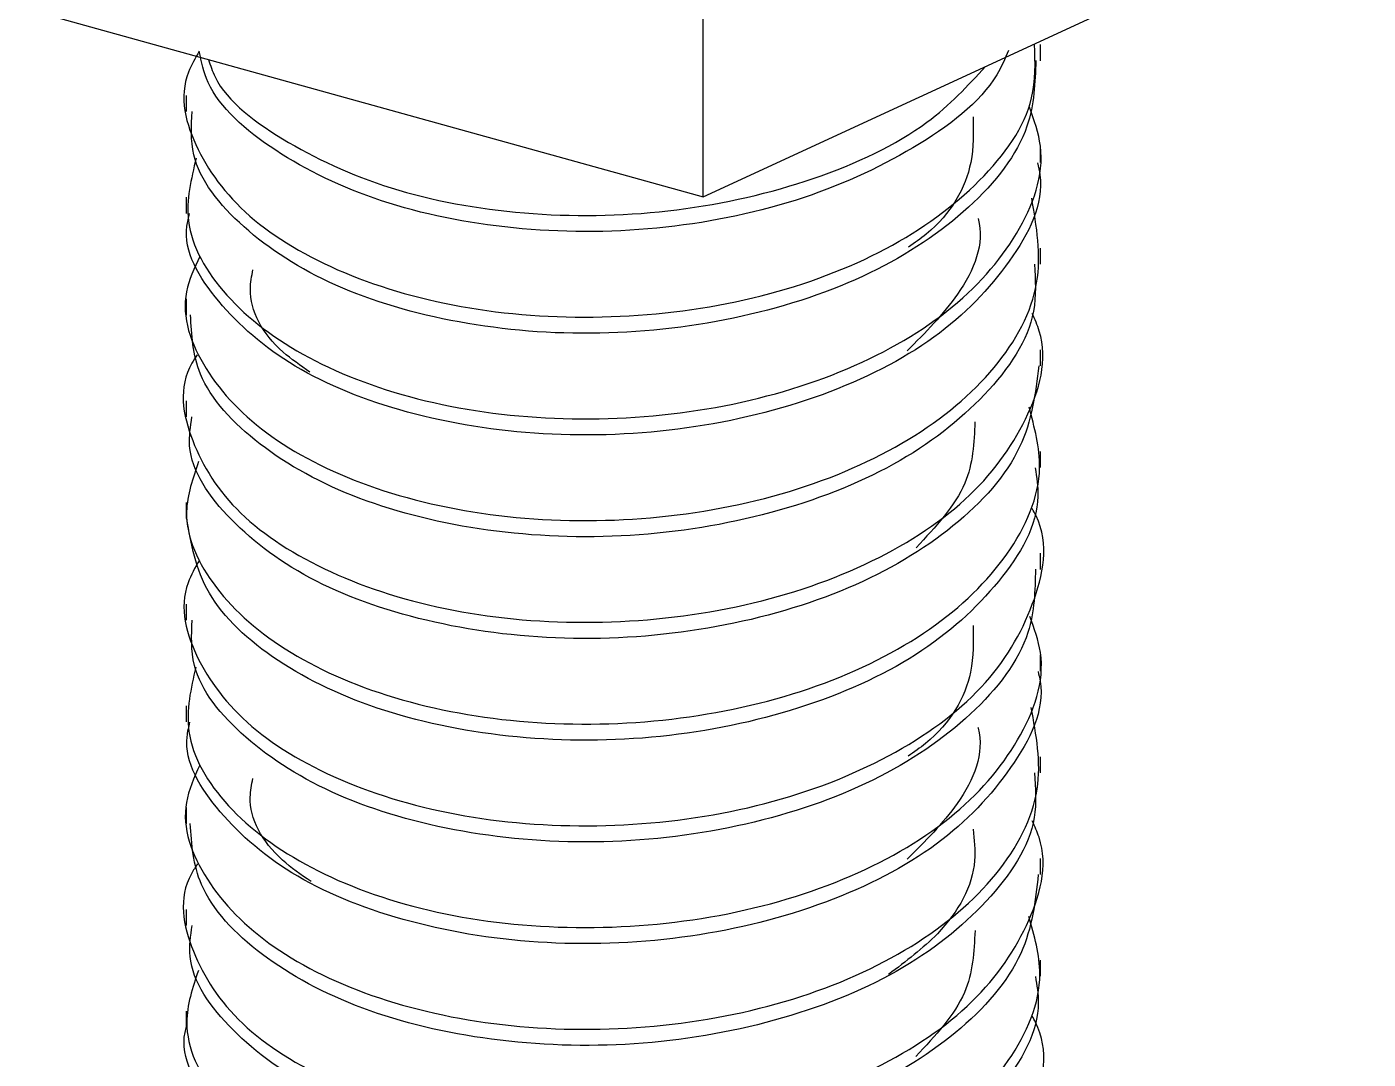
# Model space of a CAD drawing. Extents: x -976302 to -776254, y 5665 to 231437.
# Drawn here: x -791745.5 to -791650.7, y 91704 to 91776.9 of the extents above; entities that cross this region are included whole.
import ezdxf

# ---------------------------------------------------------------- set-up
doc = ezdxf.new("R2010")
doc.units = 0
doc.header["$LTSCALE"] = 1000
doc.header["$MEASUREMENT"] = 0
doc.layers.add('暖通', color=7, linetype='Continuous')

msp = doc.modelspace()

# ---------------------------------------------------------------- linework, layer by layer
at = {"layer": '暖通', "color": 7}
for p, q in [((-791697.671, 91764.909), (-791697.671, 91911.695)), ((-791697.671, 91764.909), (-791697.671, 91911.695)), ((-791697.676, 91764.913), (-791650.66, 91786.615)), ((-791697.676, 91764.913), (-791650.66, 91786.615)), ((-791745.484, 91778.18), (-791697.671, 91764.909)), ((-791745.484, 91778.18), (-791697.671, 91764.909)), ((-791673.83, 91774.534), (-791673.83, 91775.671)), ((-791673.83, 91774.534), (-791673.83, 91775.671)), ((-791734.213, 91772.076), (-791734.213, 91770.94)), ((-791734.213, 91772.076), (-791734.213, 91770.94)), ((-791673.83, 91767.34), (-791673.83, 91768.487)), ((-791673.83, 91767.34), (-791673.83, 91768.487)), ((-791734.213, 91764.886), (-791734.213, 91763.746)), ((-791734.213, 91764.886), (-791734.213, 91763.746)), ((-791673.83, 91760.155), (-791673.83, 91761.29)), ((-791673.83, 91760.155), (-791673.83, 91761.29)), ((-791734.213, 91757.699), (-791734.213, 91756.556)), ((-791734.213, 91757.699), (-791734.213, 91756.556)), ((-791673.83, 91752.959), (-791673.83, 91754.102)), ((-791673.83, 91752.959), (-791673.83, 91754.102)), ((-791734.213, 91750.504), (-791734.213, 91749.369)), ((-791734.213, 91750.504), (-791734.213, 91749.369)), ((-791673.83, 91745.772), (-791673.83, 91746.912)), ((-791673.83, 91745.772), (-791673.83, 91746.912)), ((-791734.213, 91743.318), (-791734.213, 91742.172)), ((-791734.213, 91743.318), (-791734.213, 91742.172)), ((-791673.83, 91738.582), (-791673.83, 91739.718)), ((-791673.83, 91738.582), (-791673.83, 91739.718)), ((-791734.213, 91736.124), (-791734.213, 91734.988)), ((-791734.213, 91736.124), (-791734.213, 91734.988)), ((-791673.83, 91731.388), (-791673.83, 91732.534)), ((-791673.83, 91731.388), (-791673.83, 91732.534)), ((-791734.213, 91728.934), (-791734.213, 91727.795)), ((-791734.213, 91728.934), (-791734.213, 91727.795)), ((-791673.83, 91724.203), (-791673.83, 91725.338)), ((-791673.83, 91724.203), (-791673.83, 91725.338)), ((-791734.213, 91721.748), (-791734.213, 91720.604)), ((-791734.213, 91721.748), (-791734.213, 91720.604)), ((-791673.83, 91717.007), (-791673.83, 91718.15)), ((-791673.83, 91717.007), (-791673.83, 91718.15)), ((-791734.213, 91714.551), (-791734.213, 91713.417)), ((-791734.213, 91714.551), (-791734.213, 91713.417)), ((-791673.83, 91709.82), (-791673.83, 91710.96)), ((-791673.83, 91709.82), (-791673.83, 91710.96)), ((-791734.213, 91707.366), (-791734.213, 91706.22)), ((-791734.213, 91707.366), (-791734.213, 91706.22))]:
    msp.add_line(p, q, dxfattribs=at)
for points, knots in [([(-791733.297, 91775.203), (-791733.581, 91774.717), (-791734.878, 91772.493), (-791733.782, 91768.163), (-791729.91, 91763.095), (-791722.865, 91759.092), (-791713.756, 91756.633), (-791703.53, 91756.149), (-791693.371, 91757.592), (-791684.378, 91760.996), (-791677.749, 91765.885), (-791674.095, 91771.049), (-791674.2, 91774.412), (-791674.24, 91775.679)], [0, 0, 0, 0, 0.028319, 0.129498, 0.230658, 0.331825, 0.432994, 0.534149, 0.635332, 0.736491, 0.837677, 0.938832, 1, 1, 1, 1]), ([(-791733.297, 91775.203), (-791733.581, 91774.717), (-791734.878, 91772.493), (-791733.782, 91768.163), (-791729.91, 91763.095), (-791722.865, 91759.092), (-791713.756, 91756.633), (-791703.53, 91756.149), (-791693.371, 91757.592), (-791684.378, 91760.996), (-791677.749, 91765.885), (-791674.095, 91771.049), (-791674.2, 91774.412), (-791674.24, 91775.679)], [0, 0, 0, 0, 0.028319, 0.129498, 0.230658, 0.331825, 0.432994, 0.534149, 0.635332, 0.736491, 0.837677, 0.938832, 1, 1, 1, 1]), ([(-791676.089, 91775.257), (-791676.334, 91774.678), (-791677.431, 91772.077), (-791682.593, 91768.158), (-791690.887, 91764.368), (-791700.907, 91762.363), (-791711.201, 91762.395), (-791720.755, 91764.351), (-791728.211, 91767.999), (-791732.616, 91771.9), (-791733.144, 91774.459), (-791733.297, 91775.203)], [0, 0, 0, 0, 0.037252, 0.167168, 0.297119, 0.427031, 0.556973, 0.686891, 0.816818, 0.946746, 1, 1, 1, 1]), ([(-791676.089, 91775.257), (-791676.334, 91774.678), (-791677.431, 91772.077), (-791682.593, 91768.158), (-791690.887, 91764.368), (-791700.907, 91762.363), (-791711.201, 91762.395), (-791720.755, 91764.351), (-791728.211, 91767.999), (-791732.616, 91771.9), (-791733.144, 91774.459), (-791733.297, 91775.203)], [0, 0, 0, 0, 0.037252, 0.167168, 0.297119, 0.427031, 0.556973, 0.686891, 0.816818, 0.946746, 1, 1, 1, 1]), ([(-791674.155, 91774.549), (-791674.21, 91772.989), (-791674.337, 91769.336), (-791678.51, 91763.992), (-791685.528, 91759.256), (-791694.75, 91756.169), (-791704.989, 91754.927), (-791715.119, 91755.77), (-791724.033, 91758.401), (-791730.53, 91762.631), (-791734.022, 91767.061), (-791733.851, 91769.92), (-791733.79, 91770.945)], [0, 0, 0, 0, 0.080126, 0.187601, 0.295086, 0.402567, 0.510038, 0.617535, 0.72501, 0.832513, 0.939983, 1, 1, 1, 1]), ([(-791674.155, 91774.549), (-791674.21, 91772.989), (-791674.337, 91769.336), (-791678.51, 91763.992), (-791685.528, 91759.256), (-791694.75, 91756.169), (-791704.989, 91754.927), (-791715.119, 91755.77), (-791724.033, 91758.401), (-791730.53, 91762.631), (-791734.022, 91767.061), (-791733.851, 91769.92), (-791733.79, 91770.945)], [0, 0, 0, 0, 0.080126, 0.187601, 0.295086, 0.402567, 0.510038, 0.617535, 0.72501, 0.832513, 0.939983, 1, 1, 1, 1]), ([(-791732.639, 91774.615), (-791732.506, 91774.203), (-791731.791, 91771.983), (-791727.247, 91768.582), (-791719.521, 91765.084), (-791709.778, 91763.4), (-791699.434, 91763.668), (-791689.684, 91765.927), (-791681.912, 91769.558), (-791678.973, 91772.758), (-791677.716, 91774.126)], [0, 0, 0, 0, 0.032698, 0.176061, 0.319463, 0.462821, 0.606193, 0.749568, 0.892932, 1, 1, 1, 1]), ([(-791732.639, 91774.615), (-791732.506, 91774.203), (-791731.791, 91771.983), (-791727.247, 91768.582), (-791719.521, 91765.084), (-791709.778, 91763.4), (-791699.434, 91763.668), (-791689.684, 91765.927), (-791681.912, 91769.558), (-791678.973, 91772.758), (-791677.716, 91774.126)], [0, 0, 0, 0, 0.032698, 0.176061, 0.319463, 0.462821, 0.606193, 0.749568, 0.892932, 1, 1, 1, 1]), ([(-791733.509, 91767.648), (-791733.869, 91766.171), (-791734.671, 91762.876), (-791731.795, 91757.792), (-791725.958, 91753.334), (-791717.541, 91750.187), (-791707.627, 91748.916), (-791697.293, 91749.595), (-791687.736, 91752.246), (-791679.967, 91756.625), (-791675.105, 91762.183), (-791673.223, 91767.382), (-791674.273, 91770.34), (-791674.598, 91771.258)], [0, 0, 0, 0, 0.079137, 0.17659, 0.27403, 0.371498, 0.468935, 0.566392, 0.663834, 0.76128, 0.858731, 0.956168, 1, 1, 1, 1]), ([(-791733.509, 91767.648), (-791733.869, 91766.171), (-791734.671, 91762.876), (-791731.795, 91757.792), (-791725.958, 91753.334), (-791717.541, 91750.187), (-791707.627, 91748.916), (-791697.293, 91749.595), (-791687.736, 91752.246), (-791679.967, 91756.625), (-791675.105, 91762.183), (-791673.223, 91767.382), (-791674.273, 91770.34), (-791674.598, 91771.258)], [0, 0, 0, 0, 0.079137, 0.17659, 0.27403, 0.371498, 0.468935, 0.566392, 0.663834, 0.76128, 0.858731, 0.956168, 1, 1, 1, 1]), ([(-791678.585, 91770.564), (-791678.564, 91769.489), (-791678.507, 91766.617), (-791680.356, 91763.33), (-791682.724, 91761.66), (-791683.154, 91761.357)], [0, 0, 0, 0, 0.328727, 0.878017, 1, 1, 1, 1]), ([(-791678.585, 91770.564), (-791678.564, 91769.489), (-791678.507, 91766.617), (-791680.356, 91763.33), (-791682.724, 91761.66), (-791683.154, 91761.357)], [0, 0, 0, 0, 0.328727, 0.878017, 1, 1, 1, 1]), ([(-791674.033, 91767.326), (-791673.968, 91767.04), (-791673.429, 91764.682), (-791675.707, 91760.252), (-791680.881, 91754.754), (-791688.998, 91750.645), (-791698.722, 91748.246), (-791709.074, 91747.832), (-791718.827, 91749.418), (-791726.991, 91752.71), (-791732.25, 91757.414), (-791734.583, 91761.325), (-791734.054, 91763.436), (-791733.98, 91763.731)], [0, 0, 0, 0, 0.014868, 0.122396, 0.229903, 0.337441, 0.444943, 0.55246, 0.659974, 0.767483, 0.875011, 0.982515, 1, 1, 1, 1]), ([(-791674.033, 91767.326), (-791673.968, 91767.04), (-791673.429, 91764.682), (-791675.707, 91760.252), (-791680.881, 91754.754), (-791688.998, 91750.645), (-791698.722, 91748.246), (-791709.074, 91747.832), (-791718.827, 91749.418), (-791726.991, 91752.71), (-791732.25, 91757.414), (-791734.583, 91761.325), (-791734.054, 91763.436), (-791733.98, 91763.731)], [0, 0, 0, 0, 0.014868, 0.122396, 0.229903, 0.337441, 0.444943, 0.55246, 0.659974, 0.767483, 0.875011, 0.982515, 1, 1, 1, 1]), ([(-791733.257, 91760.701), (-791733.645, 91759.874), (-791734.862, 91757.276), (-791733.238, 91752.646), (-791728.647, 91747.77), (-791721.092, 91744.043), (-791711.656, 91741.985), (-791701.346, 91741.91), (-791691.344, 91743.771), (-791682.757, 91747.544), (-791676.64, 91752.675), (-791673.396, 91758.731), (-791674.101, 91762.823), (-791674.447, 91764.83)], [0, 0, 0, 0, 0.044878, 0.14077, 0.236636, 0.332521, 0.428389, 0.524255, 0.620137, 0.716004, 0.811899, 0.907762, 1, 1, 1, 1]), ([(-791733.257, 91760.701), (-791733.645, 91759.874), (-791734.862, 91757.276), (-791733.238, 91752.646), (-791728.647, 91747.77), (-791721.092, 91744.043), (-791711.656, 91741.985), (-791701.346, 91741.91), (-791691.344, 91743.771), (-791682.757, 91747.544), (-791676.64, 91752.675), (-791673.396, 91758.731), (-791674.101, 91762.823), (-791674.447, 91764.83)], [0, 0, 0, 0, 0.044878, 0.14077, 0.236636, 0.332521, 0.428389, 0.524255, 0.620137, 0.716004, 0.811899, 0.907762, 1, 1, 1, 1]), ([(-791678.233, 91763.372), (-791678.233, 91763.372), (-791677.747, 91761.602), (-791679.167, 91758.141), (-791681.968, 91755.315), (-791683.252, 91754.019)], [0, 0, 0, 0, 0.0001416, 0.5417734, 1, 1, 1, 1]), ([(-791678.233, 91763.372), (-791678.233, 91763.372), (-791677.747, 91761.602), (-791679.167, 91758.141), (-791681.968, 91755.315), (-791683.252, 91754.019)], [0, 0, 0, 0, 0.0001416, 0.5417734, 1, 1, 1, 1]), ([(-791674.257, 91760.158), (-791674.186, 91759.04), (-791673.982, 91755.83), (-791677.394, 91750.778), (-791683.817, 91745.741), (-791692.692, 91742.296), (-791702.8, 91740.634), (-791713.055, 91741.052), (-791722.312, 91743.328), (-791729.397, 91747.251), (-791733.662, 91751.915), (-791733.835, 91755.161), (-791733.91, 91756.572)], [0, 0, 0, 0, 0.057411, 0.164892, 0.272369, 0.379862, 0.487334, 0.594836, 0.70231, 0.809804, 0.91728, 1, 1, 1, 1]), ([(-791674.257, 91760.158), (-791674.186, 91759.04), (-791673.982, 91755.83), (-791677.394, 91750.778), (-791683.817, 91745.741), (-791692.692, 91742.296), (-791702.8, 91740.634), (-791713.055, 91741.052), (-791722.312, 91743.328), (-791729.397, 91747.251), (-791733.662, 91751.915), (-791733.835, 91755.161), (-791733.91, 91756.572)], [0, 0, 0, 0, 0.057411, 0.164892, 0.272369, 0.379862, 0.487334, 0.594836, 0.70231, 0.809804, 0.91728, 1, 1, 1, 1]), ([(-791725.472, 91752.523), (-791726.135, 91752.982), (-791728.53, 91754.64), (-791729.955, 91757.322), (-791729.588, 91759.306), (-791729.504, 91759.761)], [0, 0, 0, 0, 0.227757, 0.822822, 1, 1, 1, 1]), ([(-791725.472, 91752.523), (-791726.135, 91752.982), (-791728.53, 91754.64), (-791729.955, 91757.322), (-791729.588, 91759.306), (-791729.504, 91759.761)], [0, 0, 0, 0, 0.227757, 0.822822, 1, 1, 1, 1]), ([(-791733.432, 91753.746), (-791733.563, 91753.552), (-791734.85, 91751.65), (-791734.122, 91747.6), (-791730.911, 91742.392), (-791724.337, 91738.16), (-791715.552, 91735.37), (-791705.445, 91734.522), (-791695.176, 91735.605), (-791685.927, 91738.665), (-791678.645, 91743.331), (-791674.515, 91749.086), (-791673.146, 91753.837), (-791674.221, 91756.264), (-791674.404, 91756.679)], [0, 0, 0, 0, 0.011006, 0.107912, 0.204815, 0.301713, 0.398628, 0.495521, 0.592443, 0.689339, 0.786252, 0.88315, 0.980045, 1, 1, 1, 1]), ([(-791733.432, 91753.746), (-791733.563, 91753.552), (-791734.85, 91751.65), (-791734.122, 91747.6), (-791730.911, 91742.392), (-791724.337, 91738.16), (-791715.552, 91735.37), (-791705.445, 91734.522), (-791695.176, 91735.605), (-791685.927, 91738.665), (-791678.645, 91743.331), (-791674.515, 91749.086), (-791673.146, 91753.837), (-791674.221, 91756.264), (-791674.404, 91756.679)], [0, 0, 0, 0, 0.011006, 0.107912, 0.204815, 0.301713, 0.398628, 0.495521, 0.592443, 0.689339, 0.786252, 0.88315, 0.980045, 1, 1, 1, 1]), ([(-791673.942, 91752.968), (-791674.184, 91751.029), (-791674.687, 91747.003), (-791679.599, 91741.44), (-791687.1, 91736.989), (-791696.59, 91734.219), (-791706.9, 91733.359), (-791716.878, 91734.557), (-791725.458, 91737.497), (-791731.401, 91741.967), (-791734.301, 91746.164), (-791733.916, 91748.676), (-791733.812, 91749.359)], [0, 0, 0, 0, 0.099892, 0.207379, 0.314888, 0.422376, 0.529864, 0.637367, 0.744855, 0.852374, 0.959858, 1, 1, 1, 1]), ([(-791673.942, 91752.968), (-791674.184, 91751.029), (-791674.687, 91747.003), (-791679.599, 91741.44), (-791687.1, 91736.989), (-791696.59, 91734.219), (-791706.9, 91733.359), (-791716.878, 91734.557), (-791725.458, 91737.497), (-791731.401, 91741.967), (-791734.301, 91746.164), (-791733.916, 91748.676), (-791733.812, 91749.359)], [0, 0, 0, 0, 0.099892, 0.207379, 0.314888, 0.422376, 0.529864, 0.637367, 0.744855, 0.852374, 0.959858, 1, 1, 1, 1]), ([(-791733.339, 91746.198), (-791733.75, 91745.023), (-791734.788, 91742.052), (-791732.535, 91737.158), (-791727.263, 91732.498), (-791719.231, 91729.068), (-791709.519, 91727.427), (-791699.174, 91727.755), (-791689.386, 91730.039), (-791681.22, 91734.148), (-791675.752, 91739.514), (-791673.298, 91745.134), (-791674.248, 91748.621), (-791674.636, 91750.046)], [0, 0, 0, 0, 0.0631655, 0.1598556, 0.2565258, 0.3532231, 0.4498891, 0.5465667, 0.6432438, 0.7399149, 0.836605, 0.9332722, 1, 1, 1, 1]), ([(-791733.339, 91746.198), (-791733.75, 91745.023), (-791734.788, 91742.052), (-791732.535, 91737.158), (-791727.263, 91732.498), (-791719.231, 91729.068), (-791709.519, 91727.427), (-791699.174, 91727.755), (-791689.386, 91730.039), (-791681.22, 91734.148), (-791675.752, 91739.514), (-791673.298, 91745.134), (-791674.248, 91748.621), (-791674.636, 91750.046)], [0, 0, 0, 0, 0.0631655, 0.1598556, 0.2565258, 0.3532231, 0.4498891, 0.5465667, 0.6432438, 0.7399149, 0.836605, 0.9332722, 1, 1, 1, 1]), ([(-791678.462, 91749.003), (-791678.526, 91747.53), (-791678.664, 91744.357), (-791681.24, 91741.591), (-791682.621, 91740.108)], [0, 0, 0, 0, 0.464028, 1, 1, 1, 1]), ([(-791678.462, 91749.003), (-791678.526, 91747.53), (-791678.664, 91744.357), (-791681.24, 91741.591), (-791682.621, 91740.108)], [0, 0, 0, 0, 0.464028, 1, 1, 1, 1]), ([(-791674.205, 91745.759), (-791674.1, 91745.087), (-791673.671, 91742.33), (-791676.424, 91737.602), (-791682.205, 91732.301), (-791690.691, 91728.5), (-791700.619, 91726.437), (-791710.944, 91726.415), (-791720.5, 91728.328), (-791728.127, 91731.92), (-791733.253, 91736.772), (-791733.873, 91740.387), (-791734.179, 91742.175)], [0, 0, 0, 0, 0.03468, 0.142187, 0.24968, 0.357203, 0.464693, 0.572206, 0.679701, 0.787201, 0.894706, 1, 1, 1, 1]), ([(-791674.205, 91745.759), (-791674.1, 91745.087), (-791673.671, 91742.33), (-791676.424, 91737.602), (-791682.205, 91732.301), (-791690.691, 91728.5), (-791700.619, 91726.437), (-791710.944, 91726.415), (-791720.5, 91728.328), (-791728.127, 91731.92), (-791733.253, 91736.772), (-791733.873, 91740.387), (-791734.179, 91742.175)], [0, 0, 0, 0, 0.03468, 0.142187, 0.24968, 0.357203, 0.464693, 0.572206, 0.679701, 0.787201, 0.894706, 1, 1, 1, 1]), ([(-791733.286, 91739.235), (-791733.587, 91738.707), (-791734.879, 91736.436), (-791733.723, 91732.067), (-791729.758, 91727.022), (-791722.648, 91723.052), (-791713.494, 91720.643), (-791703.259, 91720.21), (-791693.103, 91721.706), (-791684.208, 91725.154), (-791677.457, 91730.087), (-791674.053, 91736.015), (-791673.143, 91740.555), (-791674.315, 91742.709), (-791674.409, 91742.883)], [0, 0, 0, 0, 0.029221, 0.125465, 0.221689, 0.317922, 0.414153, 0.510374, 0.60662, 0.702844, 0.799093, 0.895313, 0.991543, 1, 1, 1, 1]), ([(-791733.286, 91739.235), (-791733.587, 91738.707), (-791734.879, 91736.436), (-791733.723, 91732.067), (-791729.758, 91727.022), (-791722.648, 91723.052), (-791713.494, 91720.643), (-791703.259, 91720.21), (-791693.103, 91721.706), (-791684.208, 91725.154), (-791677.457, 91730.087), (-791674.053, 91736.015), (-791673.143, 91740.555), (-791674.315, 91742.709), (-791674.409, 91742.883)], [0, 0, 0, 0, 0.029221, 0.125465, 0.221689, 0.317922, 0.414153, 0.510374, 0.60662, 0.702844, 0.799093, 0.895313, 0.991543, 1, 1, 1, 1]), ([(-791674.176, 91738.597), (-791674.21, 91737.092), (-791674.29, 91733.493), (-791678.362, 91728.184), (-791685.308, 91723.409), (-791694.489, 91720.276), (-791704.715, 91718.98), (-791714.863, 91719.772), (-791723.822, 91722.358), (-791730.395, 91726.551), (-791733.98, 91731.013), (-791733.846, 91733.921), (-791733.796, 91734.995)], [0, 0, 0, 0, 0.077283, 0.184757, 0.29224, 0.399721, 0.507191, 0.614689, 0.722162, 0.829664, 0.937133, 1, 1, 1, 1]), ([(-791674.176, 91738.597), (-791674.21, 91737.092), (-791674.29, 91733.493), (-791678.362, 91728.184), (-791685.308, 91723.409), (-791694.489, 91720.276), (-791704.715, 91718.98), (-791714.863, 91719.772), (-791723.822, 91722.358), (-791730.395, 91726.551), (-791733.98, 91731.013), (-791733.846, 91733.921), (-791733.796, 91734.995)], [0, 0, 0, 0, 0.077283, 0.184757, 0.29224, 0.399721, 0.507191, 0.614689, 0.722162, 0.829664, 0.937133, 1, 1, 1, 1]), ([(-791733.54, 91731.677), (-791733.888, 91730.157), (-791734.65, 91726.816), (-791731.68, 91721.708), (-791725.764, 91717.28), (-791717.294, 91714.175), (-791707.354, 91712.958), (-791697.025, 91713.687), (-791687.504, 91716.39), (-791679.795, 91720.807), (-791675.022, 91726.39), (-791673.213, 91731.526), (-791674.268, 91734.409), (-791674.578, 91735.255)], [0, 0, 0, 0, 0.081422, 0.17899, 0.276545, 0.374128, 0.47168, 0.569254, 0.666811, 0.764374, 0.861939, 0.959492, 1, 1, 1, 1]), ([(-791733.54, 91731.677), (-791733.888, 91730.157), (-791734.65, 91726.816), (-791731.68, 91721.708), (-791725.764, 91717.28), (-791717.294, 91714.175), (-791707.354, 91712.958), (-791697.025, 91713.687), (-791687.504, 91716.39), (-791679.795, 91720.807), (-791675.022, 91726.39), (-791673.213, 91731.526), (-791674.268, 91734.409), (-791674.578, 91735.255)], [0, 0, 0, 0, 0.081422, 0.17899, 0.276545, 0.374128, 0.47168, 0.569254, 0.666811, 0.764374, 0.861939, 0.959492, 1, 1, 1, 1]), ([(-791678.582, 91734.613), (-791678.566, 91733.518), (-791678.524, 91730.626), (-791680.391, 91727.332), (-791682.757, 91725.674), (-791683.178, 91725.378)], [0, 0, 0, 0, 0.333698, 0.881299, 1, 1, 1, 1]), ([(-791678.582, 91734.613), (-791678.566, 91733.518), (-791678.524, 91730.626), (-791680.391, 91727.332), (-791682.757, 91725.674), (-791683.178, 91725.378)], [0, 0, 0, 0, 0.333698, 0.881299, 1, 1, 1, 1]), ([(-791674, 91731.375), (-791673.944, 91731.143), (-791673.396, 91728.842), (-791675.615, 91724.456), (-791680.698, 91718.932), (-791688.76, 91714.779), (-791698.452, 91712.333), (-791708.803, 91711.863), (-791718.586, 91713.402), (-791726.805, 91716.65), (-791732.152, 91721.327), (-791734.55, 91725.274), (-791734.033, 91727.435), (-791733.951, 91727.779)], [0, 0, 0, 0, 0.012037, 0.119567, 0.227073, 0.33461, 0.442112, 0.549626, 0.657141, 0.764648, 0.872177, 0.979681, 1, 1, 1, 1]), ([(-791674, 91731.375), (-791673.944, 91731.143), (-791673.396, 91728.842), (-791675.615, 91724.456), (-791680.698, 91718.932), (-791688.76, 91714.779), (-791698.452, 91712.333), (-791708.803, 91711.863), (-791718.586, 91713.402), (-791726.805, 91716.65), (-791732.152, 91721.327), (-791734.55, 91725.274), (-791734.033, 91727.435), (-791733.951, 91727.779)], [0, 0, 0, 0, 0.012037, 0.119567, 0.227073, 0.33461, 0.442112, 0.549626, 0.657141, 0.764648, 0.872177, 0.979681, 1, 1, 1, 1]), ([(-791733.261, 91724.734), (-791733.656, 91723.863), (-791734.856, 91721.219), (-791733.158, 91716.553), (-791728.48, 91711.704), (-791720.863, 91708.012), (-791711.39, 91706.006), (-791701.073, 91705.981), (-791691.095, 91707.896), (-791682.558, 91711.712), (-791676.52, 91716.874), (-791673.383, 91722.878), (-791674.126, 91726.894), (-791674.484, 91728.828)], [0, 0, 0, 0, 0.04717, 0.143158, 0.239121, 0.335104, 0.431066, 0.52703, 0.623007, 0.71897, 0.814961, 0.910921, 1, 1, 1, 1]), ([(-791733.261, 91724.734), (-791733.656, 91723.863), (-791734.856, 91721.219), (-791733.158, 91716.553), (-791728.48, 91711.704), (-791720.863, 91708.012), (-791711.39, 91706.006), (-791701.073, 91705.981), (-791691.095, 91707.896), (-791682.558, 91711.712), (-791676.52, 91716.874), (-791673.383, 91722.878), (-791674.126, 91726.894), (-791674.484, 91728.828)], [0, 0, 0, 0, 0.04717, 0.143158, 0.239121, 0.335104, 0.431066, 0.52703, 0.623007, 0.71897, 0.814961, 0.910921, 1, 1, 1, 1]), ([(-791678.249, 91727.419), (-791678.243, 91727.399), (-791677.758, 91725.609), (-791679.18, 91722.159), (-791681.975, 91719.36), (-791683.244, 91718.089)], [0, 0, 0, 0, 0.005992, 0.548801, 1, 1, 1, 1]), ([(-791678.249, 91727.419), (-791678.243, 91727.399), (-791677.758, 91725.609), (-791679.18, 91722.159), (-791681.975, 91719.36), (-791683.244, 91718.089)], [0, 0, 0, 0, 0.005992, 0.548801, 1, 1, 1, 1]), ([(-791674.259, 91724.203), (-791674.179, 91723.141), (-791673.941, 91719.987), (-791677.264, 91714.975), (-791683.609, 91709.903), (-791692.437, 91706.413), (-791702.526, 91704.699), (-791712.792, 91705.063), (-791722.089, 91707.294), (-791729.245, 91711.176), (-791733.614, 91715.868), (-791733.837, 91719.16), (-791733.935, 91720.62)], [0, 0, 0, 0, 0.054559, 0.162042, 0.26952, 0.377016, 0.484489, 0.591992, 0.699468, 0.806961, 0.914439, 1, 1, 1, 1]), ([(-791674.259, 91724.203), (-791674.179, 91723.141), (-791673.941, 91719.987), (-791677.264, 91714.975), (-791683.609, 91709.903), (-791692.437, 91706.413), (-791702.526, 91704.699), (-791712.792, 91705.063), (-791722.089, 91707.294), (-791729.245, 91711.176), (-791733.614, 91715.868), (-791733.837, 91719.16), (-791733.935, 91720.62)], [0, 0, 0, 0, 0.054559, 0.162042, 0.26952, 0.377016, 0.484489, 0.591992, 0.699468, 0.806961, 0.914439, 1, 1, 1, 1]), ([(-791725.392, 91716.514), (-791726.099, 91717.005), (-791728.532, 91718.698), (-791729.97, 91721.404), (-791729.594, 91723.37), (-791729.51, 91723.809)], [0, 0, 0, 0, 0.241207, 0.830864, 1, 1, 1, 1]), ([(-791725.392, 91716.514), (-791726.099, 91717.005), (-791728.532, 91718.698), (-791729.97, 91721.404), (-791729.594, 91723.37), (-791729.51, 91723.809)], [0, 0, 0, 0, 0.241207, 0.830864, 1, 1, 1, 1]), ([(-791733.407, 91717.777), (-791733.563, 91717.541), (-791734.857, 91715.593), (-791734.081, 91711.503), (-791730.774, 91706.313), (-791724.131, 91702.114), (-791715.297, 91699.37), (-791705.171, 91698.574), (-791694.913, 91699.708), (-791685.706, 91702.818), (-791678.489, 91707.518), (-791674.449, 91713.297), (-791673.14, 91718.023), (-791674.231, 91720.416), (-791674.406, 91720.8)], [0, 0, 0, 0, 0.013312, 0.110133, 0.206948, 0.30376, 0.400587, 0.497394, 0.594228, 0.691038, 0.787865, 0.884676, 0.981485, 1, 1, 1, 1]), ([(-791733.407, 91717.777), (-791733.563, 91717.541), (-791734.857, 91715.593), (-791734.081, 91711.503), (-791730.774, 91706.313), (-791724.131, 91702.114), (-791715.297, 91699.37), (-791705.171, 91698.574), (-791694.913, 91699.708), (-791685.706, 91702.818), (-791678.489, 91707.518), (-791674.449, 91713.297), (-791673.14, 91718.023), (-791674.231, 91720.416), (-791674.406, 91720.8)], [0, 0, 0, 0, 0.013312, 0.110133, 0.206948, 0.30376, 0.400587, 0.497394, 0.594228, 0.691038, 0.787865, 0.884676, 0.981485, 1, 1, 1, 1]), ([(-791678.588, 91720.218), (-791678.506, 91719.477), (-791678.224, 91716.94), (-791680.253, 91713.206), (-791683.335, 91710.877), (-791684.559, 91709.952)], [0, 0, 0, 0, 0.1992578, 0.6818724, 1, 1, 1, 1]), ([(-791678.588, 91720.218), (-791678.506, 91719.477), (-791678.224, 91716.94), (-791680.253, 91713.206), (-791683.335, 91710.877), (-791684.559, 91709.952)], [0, 0, 0, 0, 0.1992578, 0.6818724, 1, 1, 1, 1]), ([(-791673.98, 91717.019), (-791674.19, 91715.134), (-791674.635, 91711.16), (-791679.436, 91705.626), (-791686.871, 91701.134), (-791696.324, 91698.317), (-791706.627, 91697.402), (-791716.629, 91698.55), (-791725.259, 91701.446), (-791731.283, 91705.883), (-791734.263, 91710.115), (-791733.904, 91712.677), (-791733.801, 91713.409)], [0, 0, 0, 0, 0.097066, 0.20455, 0.312055, 0.419541, 0.527026, 0.634527, 0.742012, 0.849529, 0.95701, 1, 1, 1, 1]), ([(-791673.98, 91717.019), (-791674.19, 91715.134), (-791674.635, 91711.16), (-791679.436, 91705.626), (-791686.871, 91701.134), (-791696.324, 91698.317), (-791706.627, 91697.402), (-791716.629, 91698.55), (-791725.259, 91701.446), (-791731.283, 91705.883), (-791734.263, 91710.115), (-791733.904, 91712.677), (-791733.801, 91713.409)], [0, 0, 0, 0, 0.097066, 0.20455, 0.312055, 0.419541, 0.527026, 0.634527, 0.742012, 0.849529, 0.95701, 1, 1, 1, 1]), ([(-791733.358, 91710.229), (-791733.765, 91709.011), (-791734.774, 91705.993), (-791732.436, 91701.07), (-791727.082, 91696.438), (-791718.993, 91693.047), (-791709.249, 91691.459), (-791698.903, 91691.837), (-791689.146, 91694.174), (-791681.035, 91698.323), (-791675.652, 91703.717), (-791673.286, 91709.28), (-791674.257, 91712.691), (-791674.642, 91714.042)], [0, 0, 0, 0, 0.065458, 0.162254, 0.25903, 0.355835, 0.452607, 0.549393, 0.646175, 0.742954, 0.839749, 0.936522, 1, 1, 1, 1]), ([(-791733.358, 91710.229), (-791733.765, 91709.011), (-791734.774, 91705.993), (-791732.436, 91701.07), (-791727.082, 91696.438), (-791718.993, 91693.047), (-791709.249, 91691.459), (-791698.903, 91691.837), (-791689.146, 91694.174), (-791681.035, 91698.323), (-791675.652, 91703.717), (-791673.286, 91709.28), (-791674.257, 91712.691), (-791674.642, 91714.042)], [0, 0, 0, 0, 0.065458, 0.162254, 0.25903, 0.355835, 0.452607, 0.549393, 0.646175, 0.742954, 0.839749, 0.936522, 1, 1, 1, 1]), ([(-791678.452, 91713.051), (-791678.523, 91711.558), (-791678.675, 91708.384), (-791681.263, 91705.622), (-791682.634, 91704.158)], [0, 0, 0, 0, 0.470238, 1, 1, 1, 1]), ([(-791678.452, 91713.051), (-791678.523, 91711.558), (-791678.675, 91708.384), (-791681.263, 91705.622), (-791682.634, 91704.158)], [0, 0, 0, 0, 0.470238, 1, 1, 1, 1]), ([(-791674.187, 91709.806), (-791674.084, 91709.189), (-791673.635, 91706.489), (-791676.314, 91701.804), (-791682.01, 91696.471), (-791690.446, 91692.627), (-791700.344, 91690.515), (-791710.684, 91690.437), (-791720.237, 91692.303), (-791728.069, 91695.855), (-791732.774, 91700.704), (-791734.775, 91704.397), (-791734.207, 91706.208), (-791734.204, 91706.219)], [0, 0, 0, 0, 0.031833, 0.139345, 0.246841, 0.354369, 0.461862, 0.569377, 0.676876, 0.78438, 0.891889, 0.999382, 1, 1, 1, 1]), ([(-791674.187, 91709.806), (-791674.084, 91709.189), (-791673.635, 91706.489), (-791676.314, 91701.804), (-791682.01, 91696.471), (-791690.446, 91692.627), (-791700.344, 91690.515), (-791710.684, 91690.437), (-791720.237, 91692.303), (-791728.069, 91695.855), (-791732.774, 91700.704), (-791734.775, 91704.397), (-791734.207, 91706.208), (-791734.204, 91706.219)], [0, 0, 0, 0, 0.031833, 0.139345, 0.246841, 0.354369, 0.461862, 0.569377, 0.676876, 0.78438, 0.891889, 0.999382, 1, 1, 1, 1]), ([(-791733.276, 91703.268), (-791733.593, 91702.697), (-791734.879, 91700.379), (-791733.661, 91695.972), (-791729.605, 91690.949), (-791722.429, 91687.013), (-791713.233, 91684.653), (-791702.985, 91684.273), (-791692.847, 91685.82), (-791684, 91689.316), (-791677.317, 91694.28), (-791674.007, 91700.228), (-791673.149, 91704.741), (-791674.328, 91706.86), (-791674.409, 91707.004)], [0, 0, 0, 0, 0.031475, 0.127638, 0.223781, 0.319934, 0.416083, 0.512223, 0.608386, 0.704529, 0.800699, 0.896838, 0.992987, 1, 1, 1, 1]), ([(-791733.276, 91703.268), (-791733.593, 91702.697), (-791734.879, 91700.379), (-791733.661, 91695.972), (-791729.605, 91690.949), (-791722.429, 91687.013), (-791713.233, 91684.653), (-791702.985, 91684.273), (-791692.847, 91685.82), (-791684, 91689.316), (-791677.317, 91694.28), (-791674.007, 91700.228), (-791673.149, 91704.741), (-791674.328, 91706.86), (-791674.409, 91707.004)], [0, 0, 0, 0, 0.031475, 0.127638, 0.223781, 0.319934, 0.416083, 0.512223, 0.608386, 0.704529, 0.800699, 0.896838, 0.992987, 1, 1, 1, 1])]:
    msp.add_open_spline(points, degree=3, knots=knots, dxfattribs=at)

doc.saveas('drawing.dxf')
